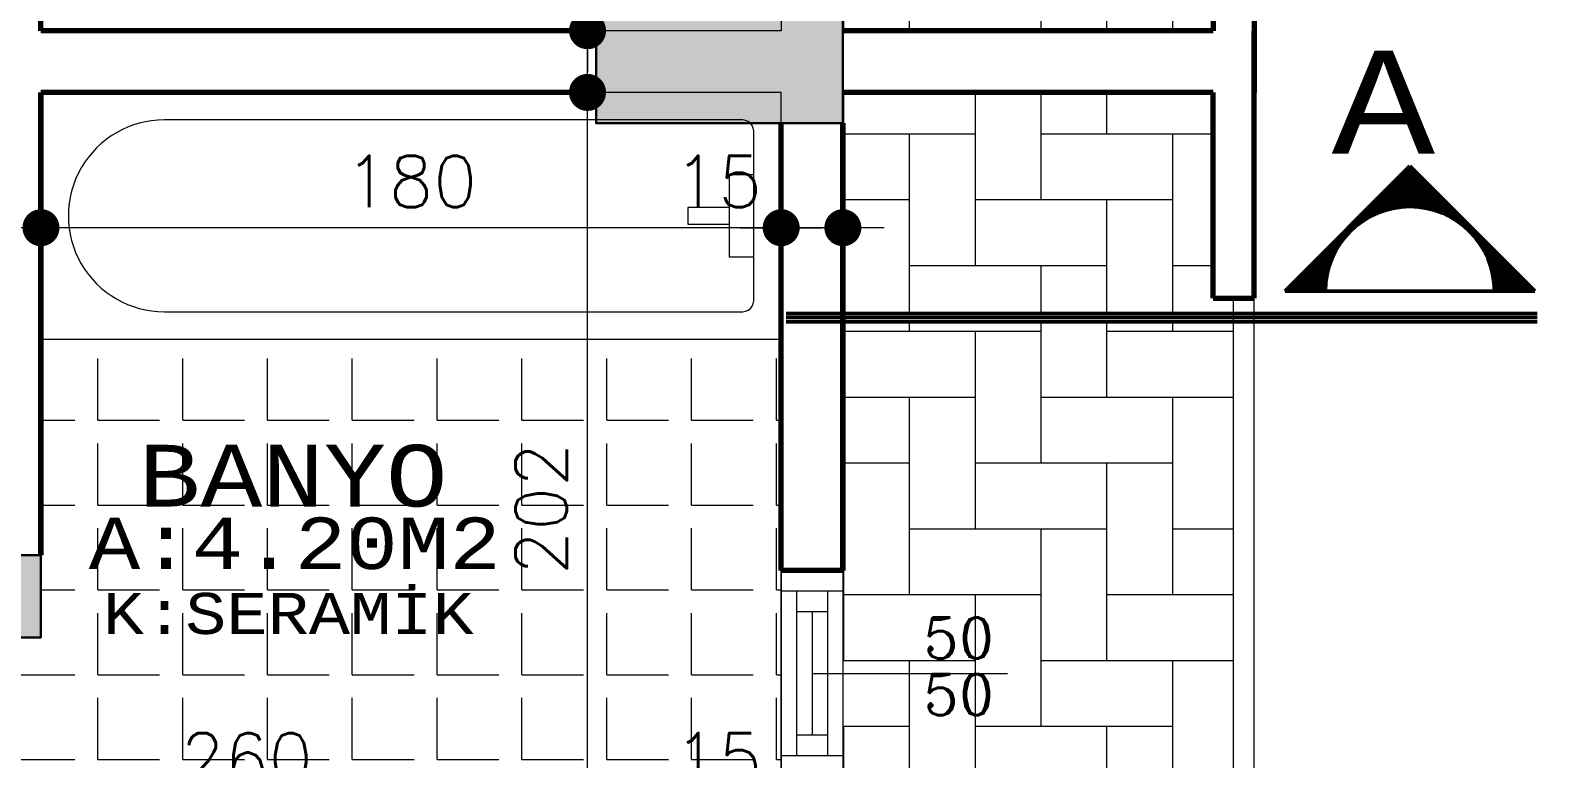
# Model space of a CAD drawing. Header units: millimetres. Extents: x 35860 to 71103, y -11298 to -8385.
# Drawn here: x 47753.6 to 48126.7, y -10167.8 to -9990.9 of the extents above; entities that cross this region are included whole.
import ezdxf
from ezdxf.enums import TextEntityAlignment as Align

# ---------------------------------------------------------------- set-up
doc = ezdxf.new("R2010")
doc.units = ezdxf.units.MM
doc.header["$MEASUREMENT"] = 0
doc.layers.get('0').update_dxf_attribs({"lineweight": 15})
doc.layers.get('Defpoints').update_dxf_attribs({"lineweight": 20})
for name, color, linetype, lineweight in [('02', 2, 'Continuous', 20), ('03_Yazı', 1, 'Continuous', 30), ('05', 4, 'Continuous', 50), ('07', 3, 'Continuous', 70), ('Aks&Tefriş', 5, 'Continuous', 20), ('Kolon', 6, 'Continuous', 30), ('Merd&Balkon', 40, 'Continuous', 20), ('Ölçü', 140, 'Continuous', 20)]:
    doc.layers.add(name, color=color, linetype=linetype, lineweight=lineweight)
doc.layers.add('Lay_X', color=45, linetype='Continuous', lineweight=13, plot=False)
doc.styles.add('0', font='txt.shx')
doc.styles.add('C', font='')
doc.styles.add('ROMANC', font='romanc', dxfattribs={"height": 0.11})
doc.styles.get('C').set_extended_font_data('Courier New Tur')
doc.dimstyles.new('2', dxfattribs={"dimtxt": 12.5, "dimasz": 1, "dimexe": 0, "dimexo": 0, "dimgap": 5, "dimtad": 1, "dimdec": 0, "dimlfac": -1, "dimzin": 12, "dimdsep": 46, "dimtxsty": '0', "dimblk": 'DOT', "dimcen": 2.5, "dimse1": 1, "dimse2": 1, "dimclrd": 256, "dimclrt": 1, "dimadec": 0, "dimazin": 0, "dimtfac": 1, "dimtdec": 0, "dimtmove": 0, "dimatfit": 0, "dimldrblk": 'DOT', "dimfxl": 1, "dimtolj": 1, "dimtzin": 0, "dimlwd": -1, "dimarcsym": 0})
doc.dimstyles.new('_VI80I', dxfattribs={"dimtxt": 15, "dimasz": 1, "dimexe": 0, "dimexo": 100, "dimgap": 5, "dimtad": 1, "dimdec": 0, "dimlfac": -1, "dimzin": 12, "dimdsep": 46, "dimtxsty": '0', "dimblk1": 'DOT80_2', "dimblk2": 'DOT80_1', "dimsah": 1, "dimcen": 2.5, "dimse1": 1, "dimse2": 1, "dimclrd": 256, "dimclrt": 1, "dimadec": 8, "dimazin": 0, "dimtfac": 1, "dimtdec": 0, "dimtmove": 0, "dimatfit": 0, "dimldrblk": 'DOT', "dimfxl": 1, "dimtolj": 1, "dimtzin": 0, "dimlwd": -1, "dimarcsym": 0})
pattern_1 = [(0, (-2080.745, 0), (16, 16), [48, -16]), (90, (-2064.745, 0), (-16, -16), [48, -16])]

# ---------------------------------------------------------------- blocks, each defined once
blk = doc.blocks.new('DOT')
at = {"color": 0}
blk.add_line((-10, 0), (10, 0), dxfattribs=at)
at = {"color": 0, "const_width": 4.5}
blk.add_lwpolyline([(-2.25, 0, 1), (2.25, 0, 1)], format="xyb", close=True, dxfattribs=at)
blk = doc.blocks.new('*D591')
at = {"layer": 'Defpoints', "color": 0, "transparency": 16777216}
for p in [(48051.06, -10055.92), (47951.06, -10286.05), (47951.06, -10293.42)]:
    blk.add_point(p, dxfattribs=at)
at = {"layer": 'Ölçü', "transparency": 16777216}
blk.add_line((48050.06, -10286.05), (47952.06, -10286.05), dxfattribs=at)
at = {"layer": 'Ölçü', "transparency": 16777216, "rotation": 180}
blk.add_blockref('DOT', (47951.06, -10286.05), dxfattribs=at)
at = {"layer": 'Ölçü', "transparency": 16777216}
blk.add_blockref('DOT', (48051.06, -10286.05), dxfattribs=at)
at = {"layer": 'Ölçü', "color": 1, "transparency": 16777216, "insert": (48001.06, -10274.8), "char_height": 12.5, "attachment_point": 5, "style": '0'}
blk.add_mtext('\\A1;100', dxfattribs=at)
blk = doc.blocks.new('*D599')
at = {"layer": 'Defpoints', "color": 0, "transparency": 16777216}
for p in [(47936.06, -10005.92), (47951.06, -10005.92), (47936.06, -10038.81)]:
    blk.add_point(p, dxfattribs=at)
at = {"layer": 'Ölçü', "transparency": 16777216}
for p, q in [((47935.06, -10038.81), (47907.39, -10038.81)), ((47951.06, -10038.81), (47936.06, -10038.81)), ((47952.06, -10038.81), (47953.06, -10038.81))]:
    blk.add_line(p, q, dxfattribs=at)
blk.add_blockref('DOT', (47936.06, -10038.81), dxfattribs=at)
at = {"layer": 'Ölçü', "transparency": 16777216, "rotation": 180}
blk.add_blockref('DOT', (47951.06, -10038.81), dxfattribs=at)
at = {"layer": 'Ölçü', "color": 1, "transparency": 16777216, "insert": (47920.73, -10027.56), "char_height": 12.5, "attachment_point": 5, "style": '0'}
blk.add_mtext('\\A1;15', dxfattribs=at)
blk = doc.blocks.new('*D600')
at = {"layer": 'Defpoints', "color": 0, "transparency": 16777216}
for p in [(47756.06, -10005.92), (47936.06, -10005.92), (47756.06, -10038.81)]:
    blk.add_point(p, dxfattribs=at)
at = {"layer": 'Ölçü', "transparency": 16777216}
blk.add_line((47935.06, -10038.81), (47757.06, -10038.81), dxfattribs=at)
at = {"layer": 'Ölçü', "transparency": 16777216, "rotation": 180}
blk.add_blockref('DOT', (47756.06, -10038.81), dxfattribs=at)
at = {"layer": 'Ölçü', "transparency": 16777216}
blk.add_blockref('DOT', (47936.06, -10038.81), dxfattribs=at)
at = {"layer": 'Ölçü', "color": 1, "transparency": 16777216, "insert": (47846.06, -10027.56), "char_height": 12.5, "attachment_point": 5, "style": '0'}
blk.add_mtext('\\A1;180', dxfattribs=at)
blk = doc.blocks.new('*D601')
at = {"layer": 'Defpoints', "color": 0, "transparency": 16777216}
for p in [(47756.06, -10005.92), (47741.06, -10038.81), (47741.06, -10118.42)]:
    blk.add_point(p, dxfattribs=at)
at = {"layer": 'Ölçü', "transparency": 16777216}
for p, q in [((47740.06, -10038.81), (47712.39, -10038.81)), ((47756.06, -10038.81), (47741.06, -10038.81)), ((47757.06, -10038.81), (47758.06, -10038.81))]:
    blk.add_line(p, q, dxfattribs=at)
blk.add_blockref('DOT', (47741.06, -10038.81), dxfattribs=at)
at = {"layer": 'Ölçü', "transparency": 16777216, "rotation": 180}
blk.add_blockref('DOT', (47756.06, -10038.81), dxfattribs=at)
at = {"layer": 'Ölçü', "color": 1, "transparency": 16777216, "insert": (47725.73, -10027.56), "char_height": 12.5, "attachment_point": 5, "style": '0'}
blk.add_mtext('\\A1;15', dxfattribs=at)
blk = doc.blocks.new('*D606')
at = {"layer": 'Defpoints', "color": 0, "transparency": 16777216}
for p in [(47936.06, -10172.17), (47951.06, -10172.17), (47936.06, -10179.16)]:
    blk.add_point(p, dxfattribs=at)
at = {"layer": 'Ölçü', "transparency": 16777216}
for p, q in [((47935.06, -10179.16), (47907.39, -10179.16)), ((47951.06, -10179.16), (47936.06, -10179.16)), ((47952.06, -10179.16), (47953.06, -10179.16))]:
    blk.add_line(p, q, dxfattribs=at)
blk.add_blockref('DOT', (47936.06, -10179.16), dxfattribs=at)
at = {"layer": 'Ölçü', "transparency": 16777216, "rotation": 180}
blk.add_blockref('DOT', (47951.06, -10179.16), dxfattribs=at)
at = {"layer": 'Ölçü', "color": 1, "transparency": 16777216, "insert": (47920.73, -10167.91), "char_height": 12.5, "attachment_point": 5, "style": '0'}
blk.add_mtext('\\A1;15', dxfattribs=at)
blk = doc.blocks.new('*D607')
at = {"layer": 'Defpoints', "color": 0, "transparency": 16777216}
for p in [(47936.06, -10172.17), (47676.06, -10179.16), (47676.06, -10208.42)]:
    blk.add_point(p, dxfattribs=at)
at = {"layer": 'Ölçü', "transparency": 16777216}
blk.add_line((47935.06, -10179.16), (47677.06, -10179.16), dxfattribs=at)
at = {"layer": 'Ölçü', "transparency": 16777216, "rotation": 180}
blk.add_blockref('DOT', (47676.06, -10179.16), dxfattribs=at)
at = {"layer": 'Ölçü', "transparency": 16777216}
blk.add_blockref('DOT', (47936.06, -10179.16), dxfattribs=at)
at = {"layer": 'Ölçü', "color": 1, "transparency": 16777216, "insert": (47806.06, -10167.91), "char_height": 12.5, "attachment_point": 5, "style": '0'}
blk.add_mtext('\\A1;260', dxfattribs=at)
blk = doc.blocks.new('*D679')
at = {"layer": 'Defpoints', "color": 0, "transparency": 16777216}
for p in [(47888.96, -10005.92), (47951.06, -10005.92), (47936.06, -10208.42)]:
    blk.add_point(p, dxfattribs=at)
at = {"layer": 'Ölçü', "transparency": 16777216}
blk.add_line((47888.96, -10207.42), (47888.96, -10006.92), dxfattribs=at)
for p, rotation in [((47888.96, -10005.92), 90), ((47888.96, -10208.42), 270)]:
    blk.add_blockref('DOT', p, dxfattribs=dict(at, rotation=rotation))
at = {"layer": 'Ölçü', "color": 1, "transparency": 16777216, "insert": (47877.71, -10107.17), "char_height": 12.5, "attachment_point": 5, "rotation": 90, "style": '0'}
blk.add_mtext('\\A1;202', dxfattribs=at)
blk = doc.blocks.new('*D680')
at = {"layer": 'Defpoints', "color": 0, "transparency": 16777216}
for p in [(47888.96, -9990.92), (47951.06, -9990.92), (47951.06, -10005.92)]:
    blk.add_point(p, dxfattribs=at)
at = {"layer": 'Ölçü', "transparency": 16777216}
for p, q in [((47888.96, -9989.92), (47888.96, -9962.26)), ((47888.96, -10005.92), (47888.96, -9990.92)), ((47888.96, -10006.92), (47888.96, -10007.92))]:
    blk.add_line(p, q, dxfattribs=at)
for p, rotation in [((47888.96, -9990.92), 270), ((47888.96, -10005.92), 90)]:
    blk.add_blockref('DOT', p, dxfattribs=dict(at, rotation=rotation))
at = {"layer": 'Ölçü', "color": 1, "transparency": 16777216, "insert": (47877.71, -9975.59), "char_height": 12.5, "attachment_point": 5, "rotation": 90, "style": '0'}
blk.add_mtext('\\A1;15', dxfattribs=at)
blk = doc.blocks.new('*D681')
at = {"layer": 'Defpoints', "color": 0, "transparency": 16777216}
for p in [(47888.96, -9788.42), (47936.06, -9788.42), (47951.06, -9990.92)]:
    blk.add_point(p, dxfattribs=at)
at = {"layer": 'Ölçü', "transparency": 16777216}
blk.add_line((47888.96, -9989.92), (47888.96, -9789.42), dxfattribs=at)
for p, rotation in [((47888.96, -9788.42), 90), ((47888.96, -9990.92), 270)]:
    blk.add_blockref('DOT', p, dxfattribs=dict(at, rotation=rotation))
at = {"layer": 'Ölçü', "color": 1, "transparency": 16777216, "insert": (47877.71, -9889.67), "char_height": 12.5, "attachment_point": 5, "rotation": 90, "style": '0'}
blk.add_mtext('\\A1;202', dxfattribs=at)
blk = doc.blocks.new('DOT80_2')
at = {"color": 0}
blk.add_line((0, 0), (0, -80), dxfattribs=at)
blk.add_blockref('DOT', (0, 0))
blk = doc.blocks.new('DOT80_1')
at = {"color": 0}
blk.add_line((0, 0), (0, 80), dxfattribs=at)
blk.add_blockref('DOT', (0, 0))
blk = doc.blocks.new('*D868')
at = {"layer": 'Aks&Tefriş', "transparency": 16777216}
blk.add_line((48228.66, -10242.42), (48228.66, -10173.17), dxfattribs=at)
at = {"layer": 'Defpoints', "color": 0, "transparency": 16777216}
for p in [(47951.06, -10172.17), (48228.66, -10172.17), (47951.06, -10243.42)]:
    blk.add_point(p, dxfattribs=at)
at = {"layer": 'Aks&Tefriş', "transparency": 16777216}
for name, p, rotation in [('DOT80_1', (48228.66, -10172.17), 90), ('DOT80_2', (48228.66, -10243.42), 270)]:
    blk.add_blockref(name, p, dxfattribs=dict(at, rotation=rotation))
at = {"layer": 'Aks&Tefriş', "color": 1, "transparency": 16777216, "insert": (48216.16, -10207.8), "char_height": 15, "attachment_point": 5, "rotation": 90, "style": '0'}
blk.add_mtext('\\A1;71', dxfattribs=at)
blk = doc.blocks.new('*D869')
at = {"layer": 'Aks&Tefriş', "transparency": 16777216}
blk.add_line((48228.66, -10171.17), (48228.66, -10123.17), dxfattribs=at)
at = {"layer": 'Defpoints', "color": 0, "transparency": 16777216}
for p in [(47951.06, -10122.17), (48228.66, -10122.17), (47951.06, -10172.17)]:
    blk.add_point(p, dxfattribs=at)
at = {"layer": 'Aks&Tefriş', "transparency": 16777216}
for name, p, rotation in [('DOT80_1', (48228.66, -10122.17), 90), ('DOT80_2', (48228.66, -10172.17), 270)]:
    blk.add_blockref(name, p, dxfattribs=dict(at, rotation=rotation))
at = {"layer": 'Aks&Tefriş', "color": 1, "transparency": 16777216, "insert": (48216.16, -10147.17), "char_height": 15, "attachment_point": 5, "rotation": 90, "style": '0'}
blk.add_mtext('\\A1;50', dxfattribs=at)
blk = doc.blocks.new('*D870')
at = {"layer": 'Aks&Tefriş', "transparency": 16777216}
blk.add_line((48228.66, -10121.17), (48228.66, -10056.92), dxfattribs=at)
at = {"layer": 'Defpoints', "color": 0, "transparency": 16777216}
for p in [(48051.06, -10055.92), (48228.66, -10055.92), (47951.06, -10122.17)]:
    blk.add_point(p, dxfattribs=at)
at = {"layer": 'Aks&Tefriş', "transparency": 16777216}
for name, p, rotation in [('DOT80_1', (48228.66, -10055.92), 90), ('DOT80_2', (48228.66, -10122.17), 270)]:
    blk.add_blockref(name, p, dxfattribs=dict(at, rotation=rotation))
at = {"layer": 'Aks&Tefriş', "color": 1, "transparency": 16777216, "insert": (48216.16, -10089.05), "char_height": 15, "attachment_point": 5, "rotation": 90, "style": '0'}
blk.add_mtext('\\A1;66', dxfattribs=at)
blk = doc.blocks.new('*D871')
at = {"layer": 'Aks&Tefriş', "transparency": 16777216}
blk.add_line((48228.66, -10054.92), (48228.66, -9941.92), dxfattribs=at)
at = {"layer": 'Defpoints', "color": 0, "transparency": 16777216}
for p in [(48051.06, -9940.92), (48228.66, -9940.92), (48051.06, -10055.92)]:
    blk.add_point(p, dxfattribs=at)
at = {"layer": 'Aks&Tefriş', "transparency": 16777216}
for name, p, rotation in [('DOT80_1', (48228.66, -9940.92), 90), ('DOT80_2', (48228.66, -10055.92), 270)]:
    blk.add_blockref(name, p, dxfattribs=dict(at, rotation=rotation))
at = {"layer": 'Aks&Tefriş', "color": 1, "transparency": 16777216, "insert": (48216.16, -9998.42), "char_height": 15, "attachment_point": 5, "rotation": 90, "style": '0'}
blk.add_mtext('\\A1;115', dxfattribs=at)

msp = doc.modelspace()

# ---------------------------------------------------------------- hatches: boundary and pattern name
h = msp.add_hatch()
h.set_pattern_fill('SERAMIK9', color=256, scale=4, style=0, pattern_type=2)
h.set_pattern_definition(pattern_1)
h.paths.add_polyline_path([(48046.06, -9232.13), (47951.06, -9227.94), (47951.06, -9247.38), (47951.06, -9252.38), (47936.06, -9252.38), (47936.06, -9322.38), (47951.06, -9322.38), (47951.06, -9327.38), (47951.06, -9373.08), (47951.06, -9423.08), (47951.06, -9440.92), (47951.06, -9560.92), (47951.06, -9628.42), (47951.06, -9678.42), (47951.06, -9703.42), (47951.06, -9753.42), (47951.06, -9824.67), (47951.06, -9874.67), (47951.06, -9983.42), (47951.06, -9990.92), (48041.06, -9990.92), (48041.06, -9940.92), (48046.06, -9940.92)])
h.paths.add_polyline_path([(47952.94, -9519.14), (47986.27, -9519.14), (47986.27, -9500.39), (47952.94, -9500.39)], flags=24)
h.paths.add_polyline_path([(47952.94, -9501.55), (47986.27, -9501.55), (47986.27, -9482.8), (47952.94, -9482.8)], flags=24)
h.paths.add_polyline_path([(47985.44, -9448.82), (48016.69, -9448.82), (48016.69, -9467.57), (47985.44, -9467.57)], flags=24)
h.paths.add_polyline_path([(47985.44, -9690.17), (48016.69, -9690.17), (48016.69, -9708.92), (47985.44, -9708.92)], flags=24)
h.paths.add_polyline_path([(47969.61, -9725.77), (47990.8, -9725.77), (47990.8, -9710.77), (47969.61, -9710.77)], flags=24)
h.paths.add_polyline_path([(47969.61, -9739.54), (47990.8, -9739.54), (47990.8, -9724.54), (47969.61, -9724.54)], flags=24)
h.paths.add_polyline_path([(47969.61, -9846.92), (47990.8, -9846.92), (47990.8, -9831.92), (47969.61, -9831.92)], flags=24)
h.paths.add_polyline_path([(47969.61, -9860.69), (47990.8, -9860.69), (47990.8, -9845.69), (47969.61, -9845.69)], flags=24)
h.paths.add_polyline_path([(47946.39, -9638.21), (48048.81, -9638.21), (48048.81, -9614.55), (47946.39, -9614.55)], flags=9)
h = msp.add_hatch()
h.set_pattern_fill('ANSI33', color=256, scale=30, style=0)
h.paths.add_polyline_path([(47466.06, -9402.81), (47466.06, -9351.71), (47491.06, -9352.81), (47491.06, -9402.81)])
h.paths.add_polyline_path([(47951.06, -9983.42), (47891.06, -9983.42), (47891.06, -10013.42), (47951.06, -10013.42)])
h.paths.add_polyline_path([(47926.06, -9628.42), (47951.06, -9628.42), (47951.06, -9678.42), (47926.06, -9678.42)])
h.paths.add_polyline_path([(47491.06, -9638.42), (47491.06, -9678.42), (47466.06, -9678.42), (47466.06, -9638.42)])
h.paths.add_polyline_path([(47926.06, -10368.42), (47951.06, -10368.42), (47951.06, -10318.42), (47926.06, -10318.42)])
h.paths.add_polyline_path([(47491.06, -10368.42), (47491.06, -10318.42), (47466.06, -10318.42), (47466.06, -10368.42)])
h.paths.add_polyline_path([(47926.06, -9423.08), (47926.06, -9371.98), (47951.06, -9373.08), (47951.06, -9423.08)])
h.paths.add_polyline_path([(47661.06, -9360.3), (47686.06, -9361.4), (47686.06, -9411.4), (47661.06, -9411.4)])
h.paths.add_polyline_path([(47391.06, -10138.42), (47366.06, -10138.42), (47366.06, -10073.42), (47391.06, -10073.42)])
h.paths.add_polyline_path([(47391.06, -9923.42), (47391.06, -9858.42), (47366.06, -9858.42), (47366.06, -9923.42)])
h.paths.add_polyline_path([(47661.06, -9873.42), (47661.06, -9878.42), (47666.06, -9878.42), (47756.06, -9878.42), (47756.06, -9858.42), (47661.06, -9858.42)])
h.paths.add_polyline_path([(47661.06, -10133.42), (47661.06, -10118.42), (47756.06, -10118.42), (47756.06, -10138.42), (47661.06, -10138.42)])
h.paths.add_polyline_path([(47661.06, -10623.42), (47686.06, -10623.42), (47686.06, -10573.42), (47661.06, -10573.42)])
h.paths.add_polyline_path([(47491.06, -10623.42), (47491.06, -10573.42), (47466.06, -10573.42), (47466.06, -10623.42)])
h.paths.add_polyline_path([(47926.06, -10623.42), (47926.06, -10573.42), (47951.06, -10573.42), (47951.06, -10623.42)])
h.paths.add_polyline_path([(47051.06, -9384.52), (47051.06, -9333.42), (47076.06, -9334.52), (47076.06, -9384.52)])
h.paths.add_polyline_path([(47101.06, -9678.42), (47051.06, -9678.42), (47051.06, -9653.42), (47101.06, -9653.42)])
h.paths.add_polyline_path([(47091.06, -9893.42), (47051.06, -9893.42), (47051.06, -9923.42), (47091.06, -9923.42)])
h.paths.add_polyline_path([(47076.06, -10623.42), (47076.06, -10573.42), (47051.06, -10573.42), (47051.06, -10623.42)])
h.paths.add_polyline_path([(47101.06, -10318.42), (47051.06, -10318.42), (47051.06, -10343.42), (47101.06, -10343.42)])
h = msp.add_hatch()
h.set_pattern_fill('SERAMIK9', color=256, scale=4, style=0, pattern_type=2)
h.set_pattern_definition(pattern_1)
h.paths.add_polyline_path([(48041.06, -10005.92), (47951.06, -10005.92), (47951.06, -10013.42), (47951.06, -10059.67), (48046.06, -10059.67), (48046.06, -10055.92), (48041.06, -10055.92)])
h = msp.add_hatch()
h.set_pattern_fill('SERAMIK9,_O', color=256, scale=4, pattern_type=2)
h.set_pattern_definition(pattern_1)
h.paths.add_polyline_path([(48046.06, -10061.67), (47951.06, -10061.67), (47951.06, -10122.17), (47951.06, -10172.17), (47951.06, -10243.42), (47951.06, -10293.42), (47951.06, -10318.42), (47951.06, -10368.42), (47951.06, -10433.42), (47951.06, -10553.42), (47951.06, -10573.42), (47951.06, -10623.42), (47951.06, -10668.42), (47951.06, -10673.42), (47936.06, -10673.42), (47936.06, -10743.42), (47951.06, -10743.42), (47951.06, -10748.42), (47951.06, -10768.42), (48046.06, -10768.42)])
h.paths.add_polyline_path([(47985.44, -10506.77), (48016.69, -10506.77), (48016.69, -10525.52), (47985.44, -10525.52)], flags=24)
h.paths.add_polyline_path([(47985.44, -10265.42), (48016.69, -10265.42), (48016.69, -10284.17), (47985.44, -10284.17)], flags=24)
h.paths.add_polyline_path([(47969.61, -10146.04), (47990.8, -10146.04), (47990.8, -10131.04), (47969.61, -10131.04)], flags=24)
h.paths.add_polyline_path([(47969.61, -10159.81), (47990.8, -10159.81), (47990.8, -10144.81), (47969.61, -10144.81)], flags=24)
h.paths.add_polyline_path([(47961.52, -10491.04), (47990.8, -10491.04), (47990.8, -10476.04), (47961.52, -10476.04)], flags=24)
h.paths.add_polyline_path([(47961.52, -10504.82), (47990.8, -10504.82), (47990.8, -10489.82), (47961.52, -10489.82)], flags=24)
h.paths.add_polyline_path([(47969.61, -10268.43), (47990.8, -10268.43), (47990.8, -10253.43), (47969.61, -10253.43)], flags=24)
h.paths.add_polyline_path([(47969.61, -10282.2), (47990.8, -10282.2), (47990.8, -10267.2), (47969.61, -10267.2)], flags=24)
h.paths.add_polyline_path([(47947.93, -10216.61), (48050.36, -10216.61), (48050.36, -10192.96), (47947.93, -10192.96)], flags=9)
h = msp.add_hatch()
h.set_pattern_fill('ANGLE', color=256, scale=75, style=0)
h.set_pattern_definition([(0, (-2080.745, 0), (0, 20.625), [15, -5.625]), (90, (-2080.745, 0), (-20.625, 1e-15), [15, -5.625])])
h.paths.add_polyline_path([(47936.06, -10065.92), (47756.06, -10065.92), (47756.06, -10138.42), (47694.06, -10138.42), (47694.06, -10138.49, -0.401712), (47761.06, -10208.42), (47826.06, -10208.42), (47826.06, -10173.42, -0.414214), (47831.06, -10168.42), (47871.06, -10168.42, -0.414214), (47876.06, -10173.42), (47876.06, -10208.42), (47936.06, -10208.42)])
h.paths.add_polyline_path([(47691.06, -10138.42), (47676.06, -10138.42), (47676.06, -10208.42), (47691.06, -10208.42)])
h.paths.add_polyline_path([(47909.27, -10158.54), (47932.19, -10158.54), (47932.19, -10177.29), (47909.27, -10177.29)], flags=24)
h.paths.add_polyline_path([(47787.31, -10158.54), (47824.81, -10158.54), (47824.81, -10177.29), (47787.31, -10177.29)], flags=24)
h.paths.add_polyline_path([(47868.33, -10204.55), (47868.33, -10183.71), (47887.08, -10183.71), (47887.08, -10204.55)], flags=25)
h.paths.add_polyline_path([(47868.33, -10125.92), (47868.33, -10088.42), (47887.08, -10088.42), (47887.08, -10125.92)], flags=24)
h.paths.add_polyline_path([(47761.75, -10125.6), (47873.82, -10125.6), (47873.82, -10104.53), (47761.75, -10104.53)], flags=24)
h.paths.add_polyline_path([(47765.6, -10141.17), (47866.75, -10141.17), (47866.75, -10121.33), (47765.6, -10121.33)], flags=24)
h.paths.add_polyline_path([(47774.05, -10110.96), (47860.72, -10110.96), (47860.72, -10087.3), (47774.05, -10087.3)], flags=24)

# ---------------------------------------------------------------- linework, layer by layer
at = {"layer": '02'}
for p, q in [((47936.06, -10122.17), (47936.06, -10172.17)), ((47951.06, -10122.17), (47951.06, -10172.17)), ((47951.06, -10127.17), (47936.06, -10127.17)), ((47939.81, -10127.17), (47939.81, -10167.17)), ((47947.31, -10127.17), (47947.31, -10167.17)), ((47947.31, -10132.17), (47939.81, -10132.17)), ((47943.56, -10132.17), (47943.56, -10162.17)), ((47943.56, -10147.17), (47991.06, -10147.17)), ((47947.31, -10162.17), (47939.81, -10162.17)), ((47951.06, -10167.17), (47936.06, -10167.17))]:
    msp.add_line(p, q, dxfattribs=at)
msp.add_lwpolyline([(47691.06, -10138.42, -0.414214), (47761.06, -10208.42), (47691.06, -10208.42), (47691.06, -10138.42), (47694.06, -10138.42), (47694.06, -10208.42)], format="xyb", dxfattribs=at)
at = {"layer": '05'}
for p, q in [((48088.94, -10023.89), (48058.59, -10054.23)), ((48088.94, -10023.89), (48058.59, -10054.23)), ((48088.94, -10023.89), (48058.59, -10054.23)), ((48093.46, -10034.2), (48086.04, -10026.78)), ((48093.46, -10034.2), (48086.04, -10026.78)), ((48093.46, -10034.2), (48086.04, -10026.78)), ((48094.26, -10034.4), (48086.35, -10026.48)), ((48094.26, -10034.4), (48086.35, -10026.48)), ((48094.26, -10034.4), (48086.35, -10026.48)), ((48095.12, -10034.65), (48086.65, -10026.18)), ((48095.12, -10034.65), (48086.65, -10026.18)), ((48095.12, -10034.65), (48086.65, -10026.18)), ((48096.04, -10034.96), (48086.95, -10025.88)), ((48096.04, -10034.96), (48086.95, -10025.88)), ((48096.04, -10034.96), (48086.95, -10025.88)), ((48097.04, -10035.36), (48087.25, -10025.57)), ((48097.04, -10035.36), (48087.25, -10025.57)), ((48097.04, -10035.36), (48087.25, -10025.57)), ((48098.18, -10035.89), (48087.56, -10025.27)), ((48098.18, -10035.89), (48087.56, -10025.27)), ((48098.18, -10035.89), (48087.56, -10025.27)), ((48099.53, -10036.63), (48087.86, -10024.97)), ((48099.53, -10036.63), (48087.86, -10024.97)), ((48099.53, -10036.63), (48087.86, -10024.97)), ((48101.42, -10037.92), (48088.16, -10024.67)), ((48101.42, -10037.92), (48088.16, -10024.67)), ((48101.42, -10037.92), (48088.16, -10024.67)), ((48118.33, -10054.23), (48088.46, -10024.36)), ((48118.33, -10054.23), (48088.46, -10024.36)), ((48118.33, -10054.23), (48088.46, -10024.36)), ((48118.94, -10054.23), (48088.77, -10024.06)), ((48118.94, -10054.23), (48088.77, -10024.06)), ((48118.94, -10054.23), (48088.77, -10024.06)), ((48119.28, -10054.23), (48088.94, -10023.89)), ((48119.28, -10054.23), (48088.94, -10023.89)), ((48119.28, -10054.23), (48088.94, -10023.89)), ((48085.4, -10034), (48082.11, -10030.72)), ((48085.4, -10034), (48082.11, -10030.72)), ((48085.4, -10034), (48082.11, -10030.72)), ((48085.92, -10033.92), (48082.41, -10030.41)), ((48085.92, -10033.92), (48082.41, -10030.41)), ((48085.92, -10033.92), (48082.41, -10030.41)), ((48086.45, -10033.85), (48082.72, -10030.11)), ((48086.45, -10033.85), (48082.72, -10030.11)), ((48086.45, -10033.85), (48082.72, -10030.11)), ((48087, -10033.79), (48083.02, -10029.81)), ((48087, -10033.79), (48083.02, -10029.81)), ((48087, -10033.79), (48083.02, -10029.81)), ((48087.56, -10033.74), (48083.32, -10029.51)), ((48087.56, -10033.74), (48083.32, -10029.51)), ((48087.56, -10033.74), (48083.32, -10029.51)), ((48088.13, -10033.71), (48083.62, -10029.2)), ((48088.13, -10033.71), (48083.62, -10029.2)), ((48088.13, -10033.71), (48083.62, -10029.2)), ((48088.72, -10033.7), (48083.93, -10028.9)), ((48088.72, -10033.7), (48083.93, -10028.9)), ((48088.72, -10033.7), (48083.93, -10028.9)), ((48089.33, -10033.7), (48084.23, -10028.6)), ((48089.33, -10033.7), (48084.23, -10028.6)), ((48089.33, -10033.7), (48084.23, -10028.6)), ((48089.96, -10033.72), (48084.53, -10028.3)), ((48089.96, -10033.72), (48084.53, -10028.3)), ((48089.96, -10033.72), (48084.53, -10028.3)), ((48090.6, -10033.76), (48084.83, -10027.99)), ((48090.6, -10033.76), (48084.83, -10027.99)), ((48090.6, -10033.76), (48084.83, -10027.99)), ((48091.27, -10033.83), (48085.14, -10027.69)), ((48091.27, -10033.83), (48085.14, -10027.69)), ((48091.27, -10033.83), (48085.14, -10027.69)), ((48091.97, -10033.92), (48085.44, -10027.39)), ((48091.97, -10033.92), (48085.44, -10027.39)), ((48091.97, -10033.92), (48085.44, -10027.39)), ((48092.7, -10034.04), (48085.74, -10027.09)), ((48092.7, -10034.04), (48085.74, -10027.09)), ((48092.7, -10034.04), (48085.74, -10027.09)), ((48079.92, -10035.78), (48078.48, -10034.35)), ((48079.92, -10035.78), (48078.48, -10034.35)), ((48079.92, -10035.78), (48078.48, -10034.35)), ((48080.33, -10035.59), (48078.78, -10034.05)), ((48080.33, -10035.59), (48078.78, -10034.05)), ((48080.33, -10035.59), (48078.78, -10034.05)), ((48080.74, -10035.4), (48079.09, -10033.74)), ((48080.74, -10035.4), (48079.09, -10033.74)), ((48080.74, -10035.4), (48079.09, -10033.74)), ((48081.17, -10035.22), (48079.39, -10033.44)), ((48081.17, -10035.22), (48079.39, -10033.44)), ((48081.17, -10035.22), (48079.39, -10033.44)), ((48081.6, -10035.05), (48079.69, -10033.14)), ((48081.6, -10035.05), (48079.69, -10033.14)), ((48081.6, -10035.05), (48079.69, -10033.14)), ((48082.05, -10034.89), (48079.99, -10032.83)), ((48082.05, -10034.89), (48079.99, -10032.83)), ((48082.05, -10034.89), (48079.99, -10032.83)), ((48082.5, -10034.73), (48080.3, -10032.53)), ((48082.5, -10034.73), (48080.3, -10032.53)), ((48082.5, -10034.73), (48080.3, -10032.53)), ((48082.95, -10034.59), (48080.6, -10032.23)), ((48082.95, -10034.59), (48080.6, -10032.23)), ((48082.95, -10034.59), (48080.6, -10032.23)), ((48083.42, -10034.45), (48080.9, -10031.93)), ((48083.42, -10034.45), (48080.9, -10031.93)), ((48083.42, -10034.45), (48080.9, -10031.93)), ((48083.9, -10034.32), (48081.2, -10031.62)), ((48083.9, -10034.32), (48081.2, -10031.62)), ((48083.9, -10034.32), (48081.2, -10031.62)), ((48084.39, -10034.21), (48081.51, -10031.32)), ((48084.39, -10034.21), (48081.51, -10031.32)), ((48084.39, -10034.21), (48081.51, -10031.32)), ((48084.89, -10034.1), (48081.81, -10031.02)), ((48084.89, -10034.1), (48081.81, -10031.02)), ((48084.89, -10034.1), (48081.81, -10031.02)), ((48075.54, -10038.67), (48074.85, -10037.98)), ((48075.54, -10038.67), (48074.85, -10037.98)), ((48075.54, -10038.67), (48074.85, -10037.98)), ((48075.87, -10038.39), (48075.15, -10037.68)), ((48075.87, -10038.39), (48075.15, -10037.68)), ((48075.87, -10038.39), (48075.15, -10037.68)), ((48076.2, -10038.12), (48075.45, -10037.37)), ((48076.2, -10038.12), (48075.45, -10037.37)), ((48076.2, -10038.12), (48075.45, -10037.37)), ((48076.54, -10037.86), (48075.76, -10037.07)), ((48076.54, -10037.86), (48075.76, -10037.07)), ((48076.54, -10037.86), (48075.76, -10037.07)), ((48076.89, -10037.6), (48076.06, -10036.77)), ((48076.89, -10037.6), (48076.06, -10036.77)), ((48076.89, -10037.6), (48076.06, -10036.77)), ((48077.25, -10037.35), (48076.36, -10036.47)), ((48077.25, -10037.35), (48076.36, -10036.47)), ((48077.25, -10037.35), (48076.36, -10036.47)), ((48077.61, -10037.1), (48076.67, -10036.16)), ((48077.61, -10037.1), (48076.67, -10036.16)), ((48077.61, -10037.1), (48076.67, -10036.16)), ((48077.97, -10036.87), (48076.97, -10035.86)), ((48077.97, -10036.87), (48076.97, -10035.86)), ((48077.97, -10036.87), (48076.97, -10035.86)), ((48078.35, -10036.64), (48077.27, -10035.56)), ((48078.35, -10036.64), (48077.27, -10035.56)), ((48078.35, -10036.64), (48077.27, -10035.56)), ((48078.73, -10036.41), (48077.57, -10035.26)), ((48078.73, -10036.41), (48077.57, -10035.26)), ((48078.73, -10036.41), (48077.57, -10035.26)), ((48079.12, -10036.2), (48077.88, -10034.95)), ((48079.12, -10036.2), (48077.88, -10034.95)), ((48079.12, -10036.2), (48077.88, -10034.95)), ((48079.51, -10035.99), (48078.18, -10034.65)), ((48079.51, -10035.99), (48078.18, -10034.65)), ((48079.51, -10035.99), (48078.18, -10034.65)), ((48071.85, -10042.84), (48070.92, -10041.91)), ((48071.85, -10042.84), (48070.92, -10041.91)), ((48071.85, -10042.84), (48070.92, -10041.91)), ((48072.09, -10042.48), (48071.22, -10041.61)), ((48072.09, -10042.48), (48071.22, -10041.61)), ((48072.09, -10042.48), (48071.22, -10041.61)), ((48072.35, -10042.13), (48071.52, -10041.31)), ((48072.35, -10042.13), (48071.52, -10041.31)), ((48072.35, -10042.13), (48071.52, -10041.31)), ((48072.6, -10041.78), (48071.82, -10041)), ((48072.6, -10041.78), (48071.82, -10041)), ((48072.6, -10041.78), (48071.82, -10041)), ((48072.87, -10041.44), (48072.13, -10040.7)), ((48072.87, -10041.44), (48072.13, -10040.7)), ((48072.87, -10041.44), (48072.13, -10040.7)), ((48073.14, -10041.11), (48072.43, -10040.4)), ((48073.14, -10041.11), (48072.43, -10040.4)), ((48073.14, -10041.11), (48072.43, -10040.4)), ((48073.42, -10040.78), (48072.73, -10040.1)), ((48073.42, -10040.78), (48072.73, -10040.1)), ((48073.42, -10040.78), (48072.73, -10040.1)), ((48073.7, -10040.46), (48073.03, -10039.79)), ((48073.7, -10040.46), (48073.03, -10039.79)), ((48073.7, -10040.46), (48073.03, -10039.79)), ((48073.99, -10040.15), (48073.34, -10039.49)), ((48073.99, -10040.15), (48073.34, -10039.49)), ((48073.99, -10040.15), (48073.34, -10039.49)), ((48074.29, -10039.84), (48073.64, -10039.19)), ((48074.29, -10039.84), (48073.64, -10039.19)), ((48074.29, -10039.84), (48073.64, -10039.19)), ((48074.59, -10039.54), (48073.94, -10038.89)), ((48074.59, -10039.54), (48073.94, -10038.89)), ((48074.59, -10039.54), (48073.94, -10038.89)), ((48074.9, -10039.24), (48074.24, -10038.58)), ((48074.9, -10039.24), (48074.24, -10038.58)), ((48074.9, -10039.24), (48074.24, -10038.58)), ((48075.22, -10038.95), (48074.55, -10038.28)), ((48075.22, -10038.95), (48074.55, -10038.28)), ((48075.22, -10038.95), (48074.55, -10038.28)), ((48117.73, -10054.23), (48105.25, -10041.75)), ((48117.73, -10054.23), (48105.25, -10041.75)), ((48117.73, -10054.23), (48105.25, -10041.75)), ((48069.46, -10047.72), (48067.29, -10045.54)), ((48069.46, -10047.72), (48067.29, -10045.54)), ((48069.46, -10047.72), (48067.29, -10045.54)), ((48069.62, -10047.27), (48067.59, -10045.24)), ((48069.62, -10047.27), (48067.59, -10045.24)), ((48069.62, -10047.27), (48067.59, -10045.24)), ((48069.78, -10046.83), (48067.89, -10044.94)), ((48069.78, -10046.83), (48067.89, -10044.94)), ((48069.78, -10046.83), (48067.89, -10044.94)), ((48069.96, -10046.4), (48068.19, -10044.63)), ((48069.96, -10046.4), (48068.19, -10044.63)), ((48069.96, -10046.4), (48068.19, -10044.63)), ((48070.14, -10045.97), (48068.5, -10044.33)), ((48070.14, -10045.97), (48068.5, -10044.33)), ((48070.14, -10045.97), (48068.5, -10044.33)), ((48070.32, -10045.55), (48068.8, -10044.03)), ((48070.32, -10045.55), (48068.8, -10044.03)), ((48070.32, -10045.55), (48068.8, -10044.03)), ((48070.52, -10045.15), (48069.1, -10043.73)), ((48070.52, -10045.15), (48069.1, -10043.73)), ((48070.52, -10045.15), (48069.1, -10043.73)), ((48070.72, -10044.74), (48069.4, -10043.42)), ((48070.72, -10044.74), (48069.4, -10043.42)), ((48070.72, -10044.74), (48069.4, -10043.42)), ((48070.94, -10044.35), (48069.71, -10043.12)), ((48070.94, -10044.35), (48069.71, -10043.12)), ((48070.94, -10044.35), (48069.71, -10043.12)), ((48071.15, -10043.96), (48070.01, -10042.82)), ((48071.15, -10043.96), (48070.01, -10042.82)), ((48071.15, -10043.96), (48070.01, -10042.82)), ((48071.38, -10043.58), (48070.31, -10042.52)), ((48071.38, -10043.58), (48070.31, -10042.52)), ((48071.38, -10043.58), (48070.31, -10042.52)), ((48071.61, -10043.21), (48070.61, -10042.21)), ((48071.61, -10043.21), (48070.61, -10042.21)), ((48071.61, -10043.21), (48070.61, -10042.21)), ((48117.12, -10054.23), (48106.54, -10043.65)), ((48117.12, -10054.23), (48106.54, -10043.65)), ((48117.12, -10054.23), (48106.54, -10043.65)), ((48116.52, -10054.23), (48107.28, -10045)), ((48116.52, -10054.23), (48107.28, -10045)), ((48116.52, -10054.23), (48107.28, -10045)), ((48068.4, -10053.92), (48063.66, -10049.17)), ((48068.4, -10053.92), (48063.66, -10049.17)), ((48068.4, -10053.92), (48063.66, -10049.17)), ((48068.42, -10053.33), (48063.96, -10048.87)), ((48068.42, -10053.33), (48063.96, -10048.87)), ((48068.42, -10053.33), (48063.96, -10048.87)), ((48068.45, -10052.76), (48064.26, -10048.57)), ((48068.45, -10052.76), (48064.26, -10048.57)), ((48068.45, -10052.76), (48064.26, -10048.57)), ((48068.5, -10052.2), (48064.56, -10048.26)), ((48068.5, -10052.2), (48064.56, -10048.26)), ((48068.5, -10052.2), (48064.56, -10048.26)), ((48068.56, -10051.66), (48064.87, -10047.96)), ((48068.56, -10051.66), (48064.87, -10047.96)), ((48068.56, -10051.66), (48064.87, -10047.96)), ((48068.64, -10051.13), (48065.17, -10047.66)), ((48068.64, -10051.13), (48065.17, -10047.66)), ((48068.64, -10051.13), (48065.17, -10047.66)), ((48068.72, -10050.61), (48065.47, -10047.36)), ((48068.72, -10050.61), (48065.47, -10047.36)), ((48068.72, -10050.61), (48065.47, -10047.36)), ((48068.82, -10050.1), (48065.77, -10047.05)), ((48068.82, -10050.1), (48065.77, -10047.05)), ((48068.82, -10050.1), (48065.77, -10047.05)), ((48068.93, -10049.61), (48066.08, -10046.75)), ((48068.93, -10049.61), (48066.08, -10046.75)), ((48068.93, -10049.61), (48066.08, -10046.75)), ((48069.05, -10049.12), (48066.38, -10046.45)), ((48069.05, -10049.12), (48066.38, -10046.45)), ((48069.05, -10049.12), (48066.38, -10046.45)), ((48069.18, -10048.64), (48066.68, -10046.15)), ((48069.18, -10048.64), (48066.68, -10046.15)), ((48069.18, -10048.64), (48066.68, -10046.15)), ((48069.31, -10048.18), (48066.98, -10045.84)), ((48069.31, -10048.18), (48066.98, -10045.84)), ((48069.31, -10048.18), (48066.98, -10045.84)), ((48115.91, -10054.23), (48107.81, -10046.13)), ((48115.91, -10054.23), (48107.81, -10046.13)), ((48115.91, -10054.23), (48107.81, -10046.13)), ((48115.31, -10054.23), (48108.21, -10047.14)), ((48115.31, -10054.23), (48108.21, -10047.14)), ((48115.31, -10054.23), (48108.21, -10047.14)), ((48114.7, -10054.23), (48108.52, -10048.05)), ((48114.7, -10054.23), (48108.52, -10048.05)), ((48114.7, -10054.23), (48108.52, -10048.05)), ((48114.1, -10054.23), (48108.77, -10048.91)), ((48114.1, -10054.23), (48108.77, -10048.91)), ((48114.1, -10054.23), (48108.77, -10048.91)), ((48060.85, -10054.23), (48059.72, -10053.11)), ((48060.85, -10054.23), (48059.72, -10053.11)), ((48060.85, -10054.23), (48059.72, -10053.11)), ((48061.46, -10054.23), (48060.02, -10052.8)), ((48061.46, -10054.23), (48060.02, -10052.8)), ((48061.46, -10054.23), (48060.02, -10052.8)), ((48062.06, -10054.23), (48060.33, -10052.5)), ((48062.06, -10054.23), (48060.33, -10052.5)), ((48062.06, -10054.23), (48060.33, -10052.5)), ((48062.67, -10054.23), (48060.63, -10052.2)), ((48062.67, -10054.23), (48060.63, -10052.2)), ((48062.67, -10054.23), (48060.63, -10052.2)), ((48063.27, -10054.23), (48060.93, -10051.9)), ((48063.27, -10054.23), (48060.93, -10051.9)), ((48063.27, -10054.23), (48060.93, -10051.9)), ((48063.88, -10054.23), (48061.24, -10051.59)), ((48063.88, -10054.23), (48061.24, -10051.59)), ((48063.88, -10054.23), (48061.24, -10051.59)), ((48064.48, -10054.23), (48061.54, -10051.29)), ((48064.48, -10054.23), (48061.54, -10051.29)), ((48064.48, -10054.23), (48061.54, -10051.29)), ((48065.09, -10054.23), (48061.84, -10050.99)), ((48065.09, -10054.23), (48061.84, -10050.99)), ((48065.09, -10054.23), (48061.84, -10050.99)), ((48065.69, -10054.23), (48062.14, -10050.69)), ((48065.69, -10054.23), (48062.14, -10050.69)), ((48065.69, -10054.23), (48062.14, -10050.69)), ((48066.3, -10054.23), (48062.45, -10050.38)), ((48066.3, -10054.23), (48062.45, -10050.38)), ((48066.3, -10054.23), (48062.45, -10050.38)), ((48066.9, -10054.23), (48062.75, -10050.08)), ((48066.9, -10054.23), (48062.75, -10050.08)), ((48066.9, -10054.23), (48062.75, -10050.08)), ((48067.51, -10054.23), (48063.05, -10049.78)), ((48067.51, -10054.23), (48063.05, -10049.78)), ((48067.51, -10054.23), (48063.05, -10049.78)), ((48068.11, -10054.23), (48063.35, -10049.48)), ((48068.11, -10054.23), (48063.35, -10049.48)), ((48068.11, -10054.23), (48063.35, -10049.48)), ((48113.49, -10054.23), (48108.97, -10049.71)), ((48113.49, -10054.23), (48108.97, -10049.71)), ((48113.49, -10054.23), (48108.97, -10049.71)), ((48112.89, -10054.23), (48109.13, -10050.47)), ((48112.89, -10054.23), (48109.13, -10050.47)), ((48112.89, -10054.23), (48109.13, -10050.47)), ((48112.28, -10054.23), (48109.25, -10051.2)), ((48112.28, -10054.23), (48109.25, -10051.2)), ((48112.28, -10054.23), (48109.25, -10051.2)), ((48111.68, -10054.23), (48109.34, -10051.9)), ((48111.68, -10054.23), (48109.34, -10051.9)), ((48111.68, -10054.23), (48109.34, -10051.9)), ((48111.07, -10054.23), (48109.41, -10052.57)), ((48111.07, -10054.23), (48109.41, -10052.57)), ((48111.07, -10054.23), (48109.41, -10052.57)), ((48058.59, -10054.23), (48119.28, -10054.23)), ((48058.59, -10054.23), (48119.28, -10054.23)), ((48058.59, -10054.23), (48119.28, -10054.23)), ((48059.03, -10054.23), (48058.81, -10054.01)), ((48059.03, -10054.23), (48058.81, -10054.01)), ((48059.03, -10054.23), (48058.81, -10054.01)), ((48059.64, -10054.23), (48059.12, -10053.71)), ((48059.64, -10054.23), (48059.12, -10053.71)), ((48059.64, -10054.23), (48059.12, -10053.71)), ((48060.24, -10054.23), (48059.42, -10053.41)), ((48060.24, -10054.23), (48059.42, -10053.41)), ((48060.24, -10054.23), (48059.42, -10053.41)), ((48110.47, -10054.23), (48109.45, -10053.22)), ((48110.47, -10054.23), (48109.45, -10053.22)), ((48110.47, -10054.23), (48109.45, -10053.22)), ((48109.86, -10054.23), (48109.47, -10053.84)), ((48109.86, -10054.23), (48109.47, -10053.84)), ((48109.86, -10054.23), (48109.47, -10053.84))]:
    msp.add_line(p, q, dxfattribs=at)
at = {"layer": '05', "ltscale": 3}
for p, q in [((48119.88, -10059.67), (47937.28, -10059.67)), ((48119.88, -10059.67), (47937.28, -10059.67)), ((48119.88, -10059.67), (47937.28, -10059.67)), ((48119.88, -10060.67), (47937.28, -10060.67)), ((48119.88, -10060.67), (47937.28, -10060.67)), ((48119.88, -10060.67), (47937.28, -10060.67)), ((48119.88, -10061.67), (47937.28, -10061.67)), ((48119.88, -10061.67), (47937.28, -10061.67)), ((48119.88, -10061.67), (47937.28, -10061.67))]:
    msp.add_line(p, q, dxfattribs=at)
at = {"layer": '05'}
msp.add_arc((48088.94, -10054.23), 20.54, 0, 180, dxfattribs=at)
msp.add_arc((48088.94, -10054.23), 20.54, 0, 180, dxfattribs=at)
msp.add_arc((48088.94, -10054.23), 20.54, 0, 180, dxfattribs=at)
at = {"layer": '07'}
for p, q in [((47756.06, -9990.92), (47756.06, -9878.42)), ((48041.06, -9940.92), (48041.06, -9990.92)), ((48051.06, -9940.92), (48051.06, -10005.92)), ((47891.06, -9990.92), (47756.06, -9990.92)), ((48041.06, -9990.92), (47951.06, -9990.92)), ((48051.06, -10005.92), (48051.06, -9990.92)), ((48051.06, -10055.92), (48051.06, -9990.92)), ((48051.06, -9990.92), (48051.06, -10005.92)), ((48051.06, -9990.92), (48051.06, -10005.92)), ((48051.06, -10005.92), (48051.06, -9990.92)), ((47891.06, -10005.92), (47756.06, -10005.92)), ((47756.06, -10005.92), (47756.06, -10118.42)), ((47756.06, -10118.42), (47756.06, -10005.92)), ((47891.06, -10005.92), (47756.06, -10005.92)), ((48041.06, -10005.92), (47951.06, -10005.92)), ((48041.06, -10055.92), (48041.06, -10005.92)), ((47936.06, -10122.17), (47936.06, -10013.42)), ((47951.06, -10013.42), (47951.06, -10122.17)), ((47951.06, -10122.17), (47951.06, -10013.42)), ((47951.06, -10013.42), (47951.06, -10122.17)), ((47951.06, -10122.17), (47951.06, -10013.42)), ((48041.06, -10055.92), (48051.06, -10055.92)), ((47951.06, -10122.17), (47936.06, -10122.17))]:
    msp.add_line(p, q, dxfattribs=at)
at = {"layer": 'Aks&Tefriş'}
for p, q in [((47923.39, -10025.92), (47923.39, -10045.92)), ((47929.39, -10025.92), (47923.39, -10025.92)), ((47923.39, -10033.92), (47913.39, -10033.92)), ((47913.39, -10033.92), (47913.39, -10037.92)), ((47912.39, -10035.92), (47912.39, -10035.92)), ((47913.39, -10037.92), (47923.39, -10037.92)), ((47923.39, -10045.92), (47929.39, -10045.92))]:
    msp.add_line(p, q, dxfattribs=at)
msp.add_lwpolyline([(47936.06, -10065.92), (47936.06, -10005.92), (47756.06, -10005.92), (47756.06, -10065.92)], close=True, dxfattribs=at)
for points in [[(47926.06, -10012.59), (47786.06, -10012.59)], [(47929.39, -10055.92), (47929.39, -10015.92)], [(47786.06, -10059.26), (47926.06, -10059.26)]]:
    msp.add_lwpolyline(points, dxfattribs=at)
for centre, radius, start, end in [((47786.06, -10035.92), 23.33, 89.9999, 270.0001), ((47926.48, -10015.51), 2.95, 351.8699, 98.1301), ((47926.48, -10056.34), 2.95, 261.8699, 8.1301)]:
    msp.add_arc(centre, radius, start, end, dxfattribs=at)
at = {"layer": 'Kolon'}
for points in [[(47951.06, -9983.42), (47891.06, -9983.42), (47891.06, -10013.42), (47951.06, -10013.42)], [(47661.06, -10133.42), (47661.06, -10118.42), (47756.06, -10118.42), (47756.06, -10138.42), (47661.06, -10138.42)]]:
    msp.add_lwpolyline(points, close=True, dxfattribs=at)
at = {"layer": 'Lay_X'}
for points in [[(47676.06, -9858.42), (47676.06, -9788.42), (47936.06, -9788.42), (47936.06, -9990.92), (47756.06, -9990.92), (47756.06, -9858.42)], [(47676.06, -10138.42), (47676.06, -10208.42), (47936.06, -10208.42), (47936.06, -10005.92), (47756.06, -10005.92), (47756.06, -10138.42)]]:
    msp.add_lwpolyline(points, close=True, dxfattribs=at)
at = {"layer": 'Merd&Balkon'}
for p, q in [((48046.06, -10768.42), (48046.06, -10055.92)), ((48051.06, -10773.42), (48051.06, -10055.92))]:
    msp.add_line(p, q, dxfattribs=at)

# ---------------------------------------------------------------- texts
at = {"layer": '03_Yazı'}
for s, height, style, p in [('A ', 25, 'C', (48069.96, -10020.78)), ('50', 10, 'ROMANC', (47970.69, -10143.54)), ('50', 10, 'ROMANC', (47970.69, -10157.31))]:
    msp.add_text(s, height=height, dxfattribs=dict(at, style=style)).set_placement(p)
at = {"layer": '03_Yazı', "style": 'C', "flags": 12}
for tag, text, height, p in [('BANYO', 'BANYO', 15, (47817.38, -10099.09)), ('K:SERAMİK', 'K:SERAMİK', 10, (47816.18, -10132.58))]:
    msp.add_attdef(tag, text=text, height=height, dxfattribs=at).set_placement(p, align=Align.MIDDLE_CENTER)
at = {"layer": '03_Yazı', "style": 'C'}
msp.add_attdef('A:4.20M2', text='A:10.00m2', height=12.5, dxfattribs=at).set_placement((47817.78, -10115.52), align=Align.MIDDLE_CENTER)

# ---------------------------------------------------------------- dimensions: what is measured, and where the dimension line sits
at = {"layer": 'Aks&Tefriş'}
for base, p1, p2, picture, middle in [((48228.66, -9940.92), (48051.06, -10055.92), (48051.06, -9940.92), '*D871', (48216.16, -9998.42)), ((48228.66, -10055.92), (47951.06, -10122.17), (48051.06, -10055.92), '*D870', (48216.16, -10089.05)), ((48228.66, -10122.17), (47951.06, -10172.17), (47951.06, -10122.17), '*D869', (48216.16, -10147.17)), ((48228.66, -10172.17), (47951.06, -10243.42), (47951.06, -10172.17), '*D868', (48216.16, -10207.8))]:
    dim = msp.add_linear_dim(base=base, p1=p1, p2=p2, angle=90, dimstyle='_VI80I', dxfattribs=at)
    dim.commit()
    dim.dimension.update_dxf_attribs({"geometry": picture, "text_midpoint": middle})
at = {"layer": 'Ölçü'}
for base, p1, p2, angle, picture, middle in [((47888.95610838, -9788.42189481), (47951.06009006, -9990.92189481), (47936.06009006, -9788.42189481), 90, '*D681', (47877.70610838, -9889.67189481)), ((47888.96, -9990.92), (47951.06, -10005.92), (47951.06, -9990.92), 90, '*D680', (47877.71, -9975.59)), ((47888.95610838, -10005.92189481), (47936.06009006, -10208.42189481), (47951.06009006, -10005.92189481), 90, '*D679', (47877.70610838, -10107.17189481)), ((47741.06, -10038.81), (47756.06, -10005.92), (47741.06, -10118.42), 180, '*D601', (47725.73, -10027.56)), ((47756.06, -10038.81), (47936.06, -10005.92), (47756.06, -10005.92), 180, '*D600', (47846.06, -10027.56)), ((47936.06, -10038.81), (47951.06, -10005.92), (47936.06, -10005.92), 180, '*D599', (47920.73, -10027.56)), ((47951.06, -10286.05), (48051.06, -10055.92), (47951.06, -10293.42), 180, '*D591', (48001.06, -10274.8)), ((47676.06, -10179.16), (47936.06, -10172.17), (47676.06, -10208.42), 180, '*D607', (47806.06, -10167.91)), ((47936.06, -10179.16), (47951.06, -10172.17), (47936.06, -10172.17), 180, '*D606', (47920.73, -10167.91))]:
    dim = msp.add_linear_dim(base=base, p1=p1, p2=p2, angle=angle, dimstyle='2', dxfattribs=at)
    dim.commit()
    dim.dimension.update_dxf_attribs({"geometry": picture, "text_midpoint": middle})

doc.saveas('drawing.dxf')
